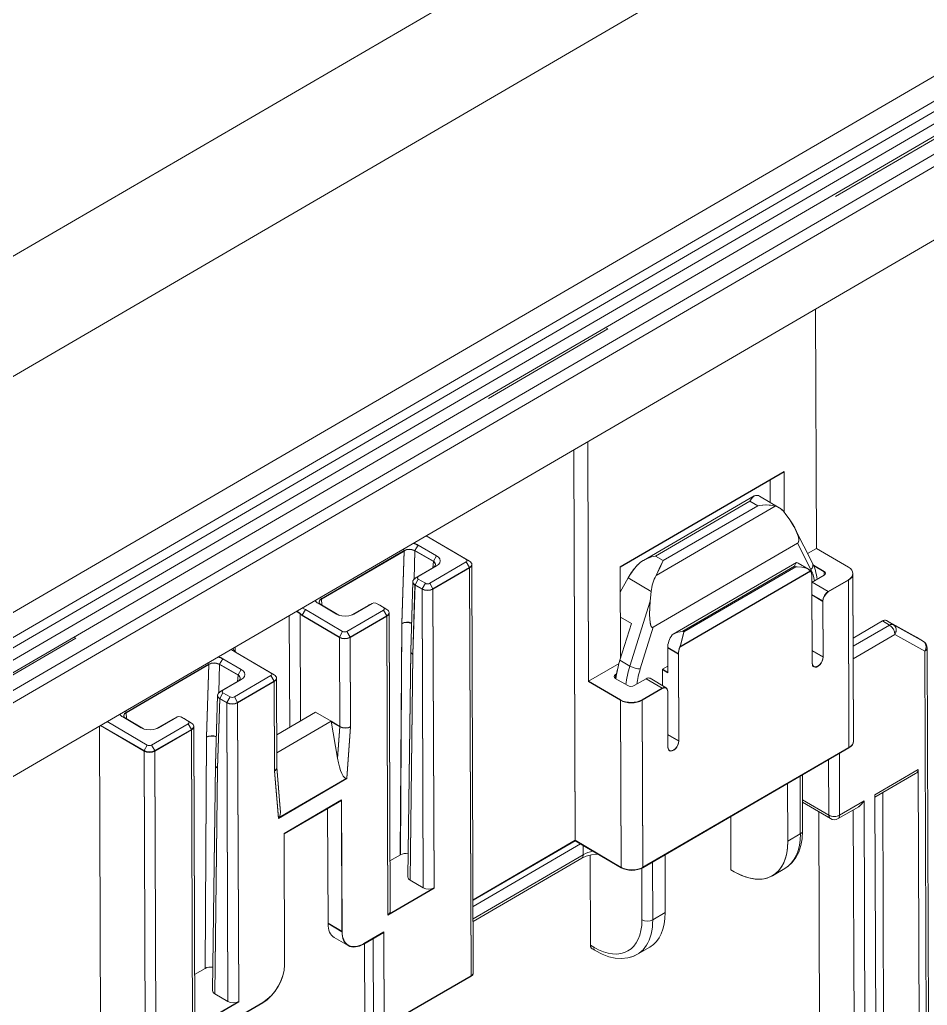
# Model space of a CAD drawing. Header units: inches. Extents: x 47316 to 59086, y 3141 to 11743.
# Drawn here: x 52923.77 to 52952.86, y 10132.16 to 10163.76 of the extents above; entities that cross this region are included whole.
import ezdxf

# ---------------------------------------------------------------- set-up
doc = ezdxf.new("R2010")
doc.units = ezdxf.units.IN
doc.header["$MEASUREMENT"] = 0

msp = doc.modelspace()

# ---------------------------------------------------------------- linework, layer by layer
at = {"color": 0, "lineweight": 15}
for p, q in [((52910.361, 10148.494), (52973.32, 10185.149)), ((52975.029, 10182.293), (52912.07, 10145.638)), ((52975.926, 10175.248), (52912.029, 10138.046)), ((52975.921, 10174.441), (52912.024, 10137.24)), ((52912.3, 10137.074), (52976.197, 10174.276)), ((52976.369, 10173.975), (52912.472, 10136.773)), ((52912.469, 10136.378), (52976.366, 10173.579)), ((52976.61, 10173.623), (52949.921, 10158.094)), ((52912.779, 10135.987), (52977.024, 10173.391)), ((52977.195, 10173.09), (52912.95, 10135.686)), ((52912.935, 10133.313), (52977.18, 10170.717)), ((52949.307, 10146.805), (52949.28, 10154.474)), ((52949.308, 10146.805), (52949.28, 10154.473)), ((52942.617, 10153.844), (52938.79, 10151.618)), ((52942.617, 10153.844), (52942.543, 10153.887)), ((52941.975, 10150.221), (52942.003, 10142.542)), ((52941.975, 10150.22), (52942.003, 10142.555)), ((52941.573, 10137.436), (52941.528, 10149.961)), ((52941.574, 10137.449), (52941.529, 10149.96)), ((52948.271, 10149.271), (52943.018, 10146.215)), ((52948.27, 10149.258), (52943.018, 10146.202)), ((52948.27, 10149.258), (52948.275, 10147.973)), ((52948.271, 10149.271), (52948.275, 10147.972)), ((52947.823, 10148.998), (52947.826, 10148.282)), ((52947.824, 10148.998), (52947.826, 10148.282)), ((52947.311, 10148.49), (52943.76, 10146.424)), ((52947.171, 10148.324), (52944.145, 10146.564)), ((52947.171, 10148.324), (52944.145, 10146.564)), ((52947.192, 10148.359), (52947.171, 10148.324)), ((52947.192, 10148.359), (52947.171, 10148.324)), ((52947.171, 10148.324), (52947.424, 10148.175)), ((52947.171, 10148.324), (52947.424, 10148.175)), ((52947.263, 10148.452), (52947.192, 10148.359)), ((52947.256, 10148.445), (52947.192, 10148.359)), ((52947.29, 10148.476), (52947.256, 10148.445)), ((52947.302, 10148.484), (52947.263, 10148.452)), ((52947.327, 10148.498), (52947.29, 10148.476)), ((52947.353, 10148.507), (52947.302, 10148.484)), ((52947.366, 10148.509), (52947.327, 10148.498)), ((52947.41, 10148.509), (52947.353, 10148.507)), ((52947.41, 10148.509), (52947.366, 10148.509)), ((52947.482, 10148.484), (52948.112, 10148.114)), ((52947.99, 10148.166), (52944.166, 10145.941)), ((52947.99, 10148.166), (52944.166, 10145.941)), ((52947.424, 10148.175), (52944.399, 10146.415)), ((52947.424, 10148.175), (52944.399, 10146.415)), ((52947.424, 10148.175), (52947.486, 10148.186)), ((52947.424, 10148.175), (52947.486, 10148.186)), ((52947.486, 10148.186), (52947.695, 10148.202)), ((52947.486, 10148.186), (52947.666, 10148.201)), ((52947.666, 10148.201), (52947.84, 10148.194)), ((52947.695, 10148.202), (52947.894, 10148.187)), ((52947.84, 10148.194), (52947.99, 10148.166)), ((52947.894, 10148.187), (52947.99, 10148.166)), ((52948.31, 10147.927), (52948.452, 10147.722)), ((52948.31, 10147.927), (52948.452, 10147.722)), ((52948.536, 10147.594), (52948.452, 10147.722)), ((52948.582, 10147.514), (52948.452, 10147.722)), ((52948.611, 10147.463), (52948.536, 10147.594)), ((52948.651, 10147.382), (52948.582, 10147.514)), ((52948.668, 10147.346), (52948.611, 10147.463)), ((52949.178, 10146.34), (52948.629, 10147.427)), ((52948.705, 10147.253), (52948.651, 10147.382)), ((52948.713, 10147.231), (52948.668, 10147.346)), ((52936.8, 10147.207), (52938.085, 10146.454)), ((52938.19, 10146.395), (52936.802, 10147.209)), ((52948.732, 10147.165), (52948.705, 10147.253)), ((52948.74, 10147.124), (52948.713, 10147.231)), ((52948.724, 10146.987), (52948.737, 10147.01)), ((52948.725, 10146.988), (52948.738, 10147.014)), ((52948.744, 10147.087), (52948.732, 10147.165)), ((52948.737, 10147.01), (52948.745, 10147.06)), ((52948.738, 10147.014), (52948.744, 10147.087)), ((52948.745, 10147.06), (52948.74, 10147.124)), ((52933.441, 10145.194), (52936.091, 10146.736)), ((52933.441, 10145.182), (52936.091, 10146.724)), ((52936.091, 10146.736), (52936.015, 10144.408)), ((52936.091, 10146.724), (52936.015, 10144.395)), ((52936.091, 10146.736), (52936.066, 10146.78)), ((52936.091, 10146.736), (52936.17, 10146.769)), ((52936.091, 10146.724), (52936.17, 10146.757)), ((52936.17, 10146.769), (52936.26, 10146.783)), ((52936.17, 10146.757), (52936.26, 10146.77)), ((52936.26, 10146.783), (52936.336, 10146.777)), ((52936.26, 10146.77), (52936.335, 10146.765)), ((52936.335, 10146.765), (52936.438, 10146.729)), ((52936.336, 10146.777), (52936.438, 10146.742)), ((52936.408, 10145.827), (52936.438, 10146.742)), ((52936.408, 10145.827), (52936.438, 10146.729)), ((52936.438, 10146.742), (52936.542, 10146.916)), ((52936.438, 10146.742), (52937.029, 10146.395)), ((52936.438, 10146.729), (52937.029, 10146.383)), ((52937.133, 10146.569), (52936.542, 10146.916)), ((52948.706, 10146.971), (52944.078, 10144.278)), ((52948.706, 10146.971), (52944.078, 10144.278)), ((52948.706, 10146.971), (52948.725, 10146.988)), ((52948.706, 10146.971), (52948.724, 10146.987)), ((52949.132, 10146.128), (52948.706, 10146.971)), ((52949.132, 10146.128), (52948.706, 10146.971)), ((52949.026, 10146.641), (52949.308, 10146.805)), ((52950.334, 10146.203), (52949.308, 10146.805)), ((52937.029, 10146.395), (52937.014, 10146.184)), ((52937.029, 10146.383), (52937.014, 10146.184)), ((52937.029, 10146.395), (52937.133, 10146.569)), ((52937.029, 10146.395), (52937.08, 10146.353)), ((52937.029, 10146.383), (52937.079, 10146.34)), ((52937.193, 10146.525), (52937.133, 10146.569)), ((52937.231, 10146.472), (52937.193, 10146.525)), ((52937.246, 10146.41), (52937.231, 10146.472)), ((52937.232, 10146.347), (52937.246, 10146.41)), ((52938.085, 10146.454), (52938.19, 10146.395)), ((52943.753, 10146.419), (52943.671, 10146.365)), ((52943.752, 10146.419), (52943.671, 10146.364)), ((52943.839, 10146.465), (52943.752, 10146.419)), ((52943.839, 10146.465), (52943.753, 10146.419)), ((52944.02, 10146.534), (52943.839, 10146.465)), ((52944.021, 10146.534), (52943.839, 10146.465)), ((52944.145, 10146.564), (52944.02, 10146.534)), ((52944.145, 10146.564), (52944.021, 10146.534)), ((52944.145, 10146.564), (52944.399, 10146.415)), ((52944.145, 10146.564), (52944.399, 10146.415)), ((52944.269, 10146.152), (52944.399, 10146.415)), ((52944.316, 10146.253), (52944.399, 10146.415)), ((52937.028, 10146.192), (52936.441, 10145.85)), ((52936.544, 10145.905), (52937.131, 10146.246)), ((52938.084, 10146.373), (52936.91, 10145.69)), ((52937.014, 10145.51), (52938.188, 10146.193)), ((52937.014, 10145.497), (52938.188, 10146.18)), ((52937.028, 10146.192), (52937.131, 10146.246)), ((52937.08, 10146.238), (52937.028, 10146.192)), ((52937.079, 10146.34), (52937.1, 10146.289)), ((52937.08, 10146.353), (52937.1, 10146.302)), ((52937.1, 10146.291), (52937.08, 10146.238)), ((52937.1, 10146.302), (52937.1, 10146.291)), ((52937.1, 10146.289), (52937.1, 10146.278)), ((52937.131, 10146.246), (52937.194, 10146.292)), ((52937.194, 10146.292), (52937.232, 10146.347)), ((52938.084, 10146.373), (52938.188, 10146.193)), ((52938.188, 10146.193), (52938.236, 10133.107)), ((52938.188, 10146.18), (52938.235, 10133.095)), ((52938.26, 10146.282), (52938.308, 10133.197)), ((52938.261, 10146.295), (52938.308, 10133.21)), ((52943.029, 10143.283), (52943.018, 10146.215)), ((52943.028, 10143.283), (52943.018, 10146.202)), ((52943.671, 10146.365), (52943.573, 10146.276)), ((52943.671, 10146.364), (52943.573, 10146.276)), ((52944.166, 10145.941), (52944.269, 10146.152)), ((52944.221, 10146.049), (52944.316, 10146.253)), ((52948.664, 10146.354), (52944.716, 10144.057)), ((52949.116, 10146.088), (52944.931, 10143.652)), ((52949.116, 10146.075), (52944.931, 10143.64)), ((52948.604, 10146.235), (52945.021, 10144.15)), ((52945.059, 10144.128), (52948.642, 10146.212)), ((52948.615, 10146.27), (52948.604, 10146.235)), ((52948.642, 10146.212), (52948.604, 10146.235)), ((52948.646, 10146.336), (52948.615, 10146.27)), ((52948.642, 10146.212), (52948.686, 10146.216)), ((52948.664, 10146.354), (52948.646, 10146.336)), ((52948.672, 10146.357), (52948.664, 10146.354)), ((52948.686, 10146.216), (52948.839, 10146.21)), ((52949.049, 10146.145), (52948.718, 10146.339)), ((52948.839, 10146.21), (52948.982, 10146.176)), ((52948.982, 10146.176), (52949.049, 10146.145)), ((52949.209, 10146.274), (52949.554, 10146.072)), ((52949.216, 10146.257), (52949.554, 10146.059)), ((52949.554, 10145.95), (52949.554, 10146.072)), ((52936.303, 10143.521), (52936.369, 10145.749)), ((52936.375, 10145.769), (52936.368, 10145.737)), ((52936.376, 10145.782), (52936.369, 10145.749)), ((52936.369, 10145.749), (52936.375, 10145.715)), ((52936.401, 10145.807), (52936.375, 10145.769)), ((52936.401, 10145.82), (52936.376, 10145.782)), ((52936.441, 10145.85), (52936.401, 10145.82)), ((52936.441, 10145.838), (52936.401, 10145.807)), ((52936.44, 10145.644), (52936.544, 10145.824)), ((52936.441, 10145.85), (52936.544, 10145.905)), ((52936.517, 10145.873), (52936.526, 10145.89)), ((52936.517, 10145.855), (52936.517, 10145.873)), ((52936.526, 10145.838), (52936.517, 10145.855)), ((52936.526, 10145.89), (52936.544, 10145.905)), ((52936.544, 10145.824), (52936.526, 10145.838)), ((52936.772, 10145.69), (52936.544, 10145.824)), ((52943.272, 10145.861), (52943.021, 10145.408)), ((52943.272, 10145.861), (52943.021, 10145.408)), ((52944.012, 10145.426), (52943.272, 10145.861)), ((52944.012, 10145.426), (52943.272, 10145.861)), ((52944.166, 10145.941), (52944.221, 10146.049)), ((52949.163, 10145.903), (52949.173, 10143.119)), ((52949.164, 10145.916), (52949.174, 10143.132)), ((52949.171, 10145.728), (52949.553, 10145.95)), ((52949.554, 10145.951), (52949.554, 10146.059)), ((52949.688, 10145.424), (52950.332, 10145.799)), ((52949.688, 10145.411), (52950.331, 10145.786)), ((52950.351, 10140.416), (52950.331, 10145.786)), ((52950.351, 10140.429), (52950.332, 10145.799)), ((52950.476, 10145.99), (52950.496, 10140.62)), ((52950.477, 10146.003), (52950.496, 10140.633)), ((52936.303, 10143.509), (52936.368, 10145.737)), ((52936.368, 10145.737), (52936.375, 10145.702)), ((52936.374, 10143.414), (52936.44, 10145.644)), ((52936.374, 10143.402), (52936.439, 10145.631)), ((52936.375, 10145.715), (52936.394, 10145.682)), ((52936.375, 10145.702), (52936.394, 10145.67)), ((52936.394, 10145.682), (52936.44, 10145.644)), ((52936.394, 10145.67), (52936.439, 10145.631)), ((52936.439, 10145.631), (52936.668, 10145.497)), ((52936.44, 10145.644), (52936.668, 10145.51)), ((52936.772, 10145.69), (52936.668, 10145.51)), ((52936.668, 10145.51), (52936.702, 10135.924)), ((52936.668, 10145.497), (52936.702, 10135.912)), ((52936.91, 10145.69), (52937.014, 10145.51)), ((52937.049, 10135.924), (52937.014, 10145.51)), ((52937.049, 10135.912), (52937.014, 10145.497)), ((52949.171, 10145.728), (52949.688, 10145.424)), ((52933.368, 10145.092), (52933.374, 10145.125)), ((52933.373, 10145.112), (52933.393, 10145.144)), ((52933.374, 10145.125), (52933.393, 10145.157)), ((52933.393, 10145.157), (52933.441, 10145.194)), ((52933.393, 10145.144), (52933.441, 10145.182)), ((52933.441, 10145.194), (52933.416, 10145.238)), ((52933.452, 10144.99), (52933.441, 10145.194)), ((52933.451, 10144.99), (52933.441, 10145.182)), ((52943.982, 10145.121), (52943.328, 10143.034)), ((52943.982, 10145.121), (52943.328, 10143.034)), ((52943.982, 10145.121), (52943.965, 10144.9)), ((52943.982, 10145.121), (52943.966, 10144.912)), ((52943.982, 10145.121), (52944.012, 10145.426)), ((52943.982, 10145.121), (52944.012, 10145.426)), ((52949.515, 10145.124), (52949.165, 10145.329)), ((52949.515, 10145.111), (52949.165, 10145.316)), ((52949.521, 10143.334), (52949.515, 10145.124)), ((52932.825, 10144.665), (52932.929, 10144.845)), ((52934.12, 10144.147), (52932.929, 10144.845)), ((52933.335, 10145.05), (52933.926, 10144.703)), ((52933.439, 10144.997), (52933.335, 10145.05)), ((52933.368, 10145.079), (52933.373, 10145.112)), ((52933.37, 10145.082), (52933.368, 10145.092)), ((52933.392, 10145.035), (52933.37, 10145.082)), ((52933.439, 10144.997), (52933.392, 10145.035)), ((52933.999, 10144.669), (52933.439, 10144.997)), ((52935.432, 10144.83), (52934.258, 10144.147)), ((52934.963, 10144.99), (52934.419, 10144.674)), ((52934.479, 10144.703), (52935.066, 10145.044)), ((52934.963, 10144.99), (52935.066, 10145.044)), ((52934.975, 10144.997), (52934.963, 10144.99)), ((52934.975, 10144.997), (52935.071, 10145.047)), ((52935.066, 10145.044), (52935.071, 10145.047)), ((52935.071, 10145.047), (52935.12, 10145.06)), ((52935.12, 10145.06), (52935.18, 10145.055)), ((52935.18, 10145.055), (52935.205, 10145.044)), ((52935.298, 10144.993), (52935.201, 10145.046)), ((52935.205, 10145.044), (52935.433, 10144.911)), ((52935.309, 10144.986), (52935.205, 10145.044)), ((52935.309, 10144.986), (52935.298, 10144.993)), ((52935.537, 10144.852), (52935.309, 10144.986)), ((52935.536, 10144.65), (52935.432, 10144.83)), ((52935.537, 10144.852), (52935.433, 10144.911)), ((52943.966, 10144.912), (52943.96, 10144.709)), ((52943.965, 10144.9), (52943.96, 10144.69)), ((52949.521, 10143.321), (52949.515, 10145.111)), ((52932.409, 10144.651), (52932.422, 10141.077)), ((52932.41, 10144.651), (52932.423, 10141.077)), ((52932.768, 10141.278), (52932.756, 10144.72)), ((52932.768, 10141.278), (52932.756, 10144.708)), ((52932.825, 10144.665), (52934.016, 10143.967)), ((52932.825, 10144.652), (52934.015, 10143.954)), ((52933.926, 10144.703), (52933.953, 10144.688)), ((52933.978, 10144.677), (52933.926, 10144.703)), ((52933.953, 10144.688), (52934.022, 10144.661)), ((52934.022, 10144.661), (52934.099, 10144.644)), ((52934.099, 10144.644), (52934.206, 10144.637)), ((52934.206, 10144.637), (52934.313, 10144.645)), ((52934.313, 10144.645), (52934.39, 10144.664)), ((52934.362, 10143.967), (52935.536, 10144.65)), ((52934.362, 10143.954), (52935.536, 10144.637)), ((52934.39, 10144.664), (52934.459, 10144.692)), ((52934.44, 10144.683), (52934.479, 10144.703)), ((52934.459, 10144.692), (52934.479, 10144.703)), ((52935.536, 10144.65), (52935.571, 10135.064)), ((52935.536, 10144.637), (52935.57, 10135.052)), ((52935.608, 10144.752), (52935.643, 10135.166)), ((52935.608, 10144.739), (52935.643, 10135.154)), ((52943.379, 10144.4), (52943.024, 10144.608)), ((52943.379, 10144.4), (52943.024, 10144.608)), ((52943.96, 10144.709), (52943.967, 10144.52)), ((52943.96, 10144.69), (52943.965, 10144.551)), ((52943.965, 10144.551), (52943.978, 10144.43)), ((52943.967, 10144.52), (52943.986, 10144.386)), ((52951.426, 10144.481), (52950.484, 10143.932)), ((52951.426, 10144.481), (52950.484, 10143.932)), ((52951.652, 10144.349), (52951.426, 10144.481)), ((52951.652, 10144.349), (52951.426, 10144.481)), ((52952.511, 10143.957), (52951.55, 10144.494)), ((52951.774, 10144.363), (52951.55, 10144.494)), ((52952.511, 10143.957), (52951.55, 10144.494)), ((52951.774, 10144.363), (52951.55, 10144.494)), ((52936.015, 10144.395), (52935.969, 10136.987)), ((52936.015, 10144.408), (52935.97, 10136.987)), ((52943.009, 10143.221), (52943.379, 10144.4)), ((52943.009, 10143.221), (52943.379, 10144.4)), ((52944.078, 10144.278), (52943.66, 10142.945)), ((52944.078, 10144.278), (52943.66, 10142.945)), ((52943.978, 10144.43), (52943.993, 10144.358)), ((52943.986, 10144.386), (52944.001, 10144.333)), ((52943.993, 10144.358), (52944.014, 10144.305)), ((52944.001, 10144.333), (52944.021, 10144.294)), ((52944.014, 10144.305), (52944.031, 10144.282)), ((52944.021, 10144.294), (52944.032, 10144.282)), ((52944.031, 10144.282), (52944.04, 10144.276)), ((52944.032, 10144.282), (52944.054, 10144.271)), ((52944.04, 10144.276), (52944.058, 10144.271)), ((52944.054, 10144.271), (52944.078, 10144.278)), ((52944.058, 10144.271), (52944.078, 10144.278)), ((52950.485, 10143.671), (52951.652, 10144.349)), ((52950.485, 10143.671), (52951.652, 10144.349)), ((52951.652, 10144.349), (52951.705, 10144.37)), ((52951.705, 10144.37), (52951.754, 10144.37)), ((52951.754, 10144.37), (52951.775, 10144.362)), ((52951.774, 10144.363), (52952.735, 10143.825)), ((52951.774, 10144.363), (52952.735, 10143.825)), ((52951.816, 10144.328), (52951.774, 10144.363)), ((52951.848, 10144.273), (52951.816, 10144.328)), ((52951.863, 10144.205), (52951.848, 10144.273)), ((52951.855, 10144.126), (52951.863, 10144.205)), ((52925.572, 10143.927), (52912.954, 10136.585)), ((52925.572, 10143.927), (52925.504, 10143.967)), ((52934.015, 10143.954), (52934.026, 10141.09)), ((52934.016, 10143.967), (52934.12, 10144.147)), ((52934.016, 10143.967), (52934.026, 10141.103)), ((52934.362, 10143.967), (52934.258, 10144.147)), ((52934.372, 10141.094), (52934.362, 10143.967)), ((52934.372, 10141.082), (52934.362, 10143.954)), ((52944.716, 10144.057), (52944.684, 10144.036)), ((52944.961, 10143.742), (52945.007, 10143.921)), ((52944.961, 10143.73), (52945.006, 10143.908)), ((52945.006, 10143.908), (52945.059, 10144.115)), ((52945.007, 10143.921), (52945.059, 10144.128)), ((52945.021, 10144.15), (52945.059, 10144.128)), ((52950.486, 10143.271), (52951.824, 10144.05)), ((52950.486, 10143.271), (52951.824, 10144.05)), ((52951.824, 10144.05), (52951.855, 10144.126)), ((52952.786, 10143.512), (52951.824, 10144.05)), ((52952.786, 10143.512), (52951.824, 10144.05)), ((52952.735, 10143.825), (52952.511, 10143.957)), ((52952.735, 10143.825), (52952.511, 10143.957)), ((52952.739, 10143.823), (52952.512, 10143.956)), ((52930.671, 10143.504), (52930.67, 10143.639)), ((52930.671, 10143.504), (52930.67, 10143.638)), ((52944.885, 10143.426), (52944.54, 10143.629)), ((52944.54, 10143.629), (52944.543, 10142.833)), ((52944.885, 10143.414), (52944.54, 10143.616)), ((52944.54, 10143.616), (52944.543, 10142.821)), ((52944.931, 10143.652), (52944.961, 10143.742)), ((52944.931, 10143.64), (52944.961, 10143.73)), ((52949.172, 10143.539), (52949.521, 10143.334)), ((52952.735, 10143.825), (52952.778, 10143.788)), ((52952.778, 10143.788), (52952.809, 10143.736)), ((52952.817, 10143.59), (52952.786, 10143.512)), ((52952.809, 10143.736), (52952.824, 10143.666)), ((52952.824, 10143.666), (52952.817, 10143.59)), ((52952.901, 10131.559), (52952.858, 10143.614)), ((52930.177, 10143.099), (52930.281, 10143.273)), ((52930.872, 10142.926), (52930.281, 10143.273)), ((52930.633, 10143.509), (52931.824, 10142.811)), ((52930.738, 10143.45), (52930.633, 10143.509)), ((52931.929, 10142.752), (52930.738, 10143.45)), ((52936.211, 10136.273), (52936.303, 10143.52)), ((52936.211, 10136.273), (52936.303, 10143.507)), ((52936.282, 10136.171), (52936.374, 10143.414)), ((52936.282, 10136.171), (52936.374, 10143.402)), ((52943.328, 10143.034), (52943.009, 10143.221)), ((52943.328, 10143.034), (52943.009, 10143.221)), ((52944.895, 10140.642), (52944.885, 10143.426)), ((52944.895, 10140.63), (52944.885, 10143.414)), ((52949.172, 10143.526), (52949.521, 10143.321)), ((52952.829, 10131.457), (52952.786, 10143.512)), ((52952.829, 10131.457), (52952.786, 10143.512)), ((52927.18, 10141.551), (52929.83, 10143.093)), ((52927.18, 10141.539), (52929.83, 10143.081)), ((52929.83, 10143.093), (52929.754, 10140.764)), ((52929.83, 10143.081), (52929.754, 10140.752)), ((52929.83, 10143.093), (52929.806, 10143.136)), ((52929.83, 10143.093), (52929.909, 10143.126)), ((52929.83, 10143.081), (52929.909, 10143.113)), ((52929.909, 10143.126), (52929.999, 10143.14)), ((52929.909, 10143.113), (52929.999, 10143.127)), ((52929.999, 10143.14), (52930.074, 10143.134)), ((52929.999, 10143.127), (52930.074, 10143.122)), ((52930.074, 10143.134), (52930.177, 10143.099)), ((52930.074, 10143.122), (52930.177, 10143.086)), ((52930.147, 10142.184), (52930.177, 10143.099)), ((52930.147, 10142.184), (52930.177, 10143.086)), ((52930.177, 10143.099), (52930.768, 10142.752)), ((52930.177, 10143.086), (52930.768, 10142.739)), ((52930.768, 10142.752), (52930.872, 10142.926)), ((52930.932, 10142.882), (52930.872, 10142.926)), ((52942.003, 10142.555), (52942.98, 10143.123)), ((52944.37, 10142.935), (52944.542, 10143.034)), ((52944.543, 10142.833), (52944.37, 10142.935)), ((52944.372, 10142.409), (52944.37, 10142.935)), ((52944.543, 10142.821), (52944.37, 10142.922)), ((52944.372, 10142.41), (52944.37, 10142.922)), ((52930.283, 10142.261), (52930.869, 10142.603)), ((52931.823, 10142.73), (52930.649, 10142.047)), ((52930.768, 10142.752), (52930.753, 10142.541)), ((52930.768, 10142.739), (52930.753, 10142.541)), ((52930.766, 10142.548), (52930.869, 10142.603)), ((52930.819, 10142.595), (52930.766, 10142.548)), ((52930.768, 10142.752), (52930.818, 10142.71)), ((52930.768, 10142.739), (52930.818, 10142.697)), ((52930.818, 10142.71), (52930.839, 10142.659)), ((52930.818, 10142.697), (52930.839, 10142.646)), ((52930.839, 10142.647), (52930.819, 10142.595)), ((52930.839, 10142.659), (52930.839, 10142.647)), ((52930.839, 10142.646), (52930.839, 10142.635)), ((52930.869, 10142.603), (52930.932, 10142.649)), ((52930.97, 10142.829), (52930.932, 10142.882)), ((52930.932, 10142.649), (52930.971, 10142.704)), ((52930.985, 10142.767), (52930.97, 10142.829)), ((52930.971, 10142.704), (52930.985, 10142.767)), ((52931.927, 10142.55), (52931.823, 10142.73)), ((52931.929, 10142.752), (52931.824, 10142.811)), ((52932.01, 10139.773), (52931.999, 10142.639)), ((52932.01, 10139.786), (52932, 10142.652)), ((52943.258, 10142.408), (52942.861, 10142.641)), ((52942.862, 10142.762), (52942.903, 10142.786)), ((52942.862, 10142.75), (52942.901, 10142.773)), ((52942.862, 10142.762), (52942.862, 10142.64)), ((52942.862, 10142.75), (52942.862, 10142.64)), ((52943.466, 10142.408), (52943.849, 10142.631)), ((52944.366, 10142.327), (52943.849, 10142.631)), ((52943.973, 10142.643), (52944.491, 10142.34)), ((52930.766, 10142.548), (52930.18, 10142.207)), ((52930.753, 10141.867), (52931.927, 10142.55)), ((52930.753, 10141.854), (52931.927, 10142.537)), ((52931.927, 10142.55), (52931.938, 10139.677)), ((52931.927, 10142.537), (52931.937, 10139.665)), ((52942.003, 10142.555), (52943.03, 10141.953)), ((52942.003, 10142.542), (52943.029, 10141.94)), ((52943.722, 10141.94), (52944.366, 10142.315)), ((52943.723, 10141.953), (52944.366, 10142.327)), ((52930.041, 10139.866), (52930.107, 10142.094)), ((52930.042, 10139.878), (52930.108, 10142.106)), ((52930.114, 10142.126), (52930.107, 10142.094)), ((52930.107, 10142.094), (52930.113, 10142.059)), ((52930.115, 10142.139), (52930.108, 10142.106)), ((52930.108, 10142.106), (52930.114, 10142.072)), ((52930.112, 10139.758), (52930.178, 10141.988)), ((52930.113, 10142.059), (52930.133, 10142.027)), ((52930.113, 10139.771), (52930.179, 10142)), ((52930.14, 10142.164), (52930.114, 10142.126)), ((52930.114, 10142.072), (52930.133, 10142.039)), ((52930.14, 10142.177), (52930.115, 10142.139)), ((52930.133, 10142.039), (52930.179, 10142)), ((52930.133, 10142.027), (52930.178, 10141.988)), ((52930.18, 10142.207), (52930.14, 10142.177)), ((52930.18, 10142.195), (52930.14, 10142.164)), ((52930.178, 10141.988), (52930.406, 10141.854)), ((52930.179, 10142), (52930.283, 10142.181)), ((52930.179, 10142), (52930.407, 10141.867)), ((52930.18, 10142.207), (52930.283, 10142.261)), ((52930.255, 10142.212), (52930.256, 10142.23)), ((52930.264, 10142.195), (52930.255, 10142.212)), ((52930.256, 10142.23), (52930.265, 10142.247)), ((52930.283, 10142.181), (52930.264, 10142.195)), ((52930.265, 10142.247), (52930.283, 10142.261)), ((52930.511, 10142.047), (52930.283, 10142.181)), ((52930.407, 10141.867), (52930.511, 10142.047)), ((52930.753, 10141.867), (52930.649, 10142.047)), ((52944.541, 10142.23), (52944.547, 10140.44)), ((52944.541, 10142.217), (52944.547, 10140.427)), ((52930.406, 10141.854), (52930.441, 10132.269)), ((52930.407, 10141.867), (52930.441, 10132.281)), ((52930.788, 10132.281), (52930.753, 10141.867)), ((52930.787, 10132.269), (52930.753, 10141.854)), ((52943.049, 10136.571), (52943.029, 10141.94)), ((52943.049, 10136.583), (52943.03, 10141.953)), ((52943.722, 10141.94), (52943.742, 10136.571)), ((52943.723, 10141.953), (52943.742, 10136.584)), ((52927.073, 10141.407), (52927.664, 10141.06)), ((52927.178, 10141.354), (52927.073, 10141.407)), ((52927.107, 10141.449), (52927.112, 10141.482)), ((52927.107, 10141.436), (52927.112, 10141.469)), ((52927.108, 10141.439), (52927.107, 10141.449)), ((52927.131, 10141.392), (52927.108, 10141.439)), ((52927.112, 10141.482), (52927.132, 10141.514)), ((52927.112, 10141.469), (52927.132, 10141.501)), ((52927.178, 10141.354), (52927.131, 10141.392)), ((52927.132, 10141.514), (52927.18, 10141.551)), ((52927.132, 10141.501), (52927.18, 10141.539)), ((52927.18, 10141.551), (52927.156, 10141.593)), ((52927.738, 10141.026), (52927.178, 10141.354)), ((52927.191, 10141.347), (52927.18, 10141.551)), ((52927.19, 10141.347), (52927.18, 10141.539)), ((52928.702, 10141.347), (52928.157, 10141.03)), ((52928.218, 10141.06), (52928.805, 10141.401)), ((52928.702, 10141.347), (52928.805, 10141.401)), ((52928.714, 10141.354), (52928.702, 10141.347)), ((52928.714, 10141.354), (52928.81, 10141.404)), ((52928.805, 10141.401), (52928.81, 10141.404)), ((52928.81, 10141.404), (52928.859, 10141.417)), ((52928.859, 10141.417), (52928.919, 10141.412)), ((52928.919, 10141.412), (52928.943, 10141.401)), ((52929.036, 10141.35), (52928.94, 10141.403)), ((52928.943, 10141.401), (52929.171, 10141.268)), ((52929.048, 10141.343), (52928.943, 10141.401)), ((52929.048, 10141.343), (52929.036, 10141.35)), ((52929.276, 10141.209), (52929.048, 10141.343)), ((52932.006, 10140.835), (52933.249, 10141.558)), ((52933.249, 10141.558), (52933.75, 10141.265)), ((52926.369, 10128.065), (52926.322, 10141.107)), ((52926.369, 10128.078), (52926.322, 10141.107)), ((52926.359, 10141.129), (52927.754, 10140.311)), ((52926.37, 10141.135), (52927.754, 10140.324)), ((52927.858, 10140.503), (52926.576, 10141.255)), ((52927.664, 10141.06), (52927.692, 10141.045)), ((52927.717, 10141.033), (52927.664, 10141.06)), ((52927.692, 10141.045), (52927.761, 10141.018)), ((52927.761, 10141.018), (52927.838, 10141.001)), ((52929.171, 10141.187), (52927.997, 10140.504)), ((52928.052, 10141.002), (52928.129, 10141.021)), ((52928.101, 10140.324), (52929.275, 10141.007)), ((52928.129, 10141.021), (52928.198, 10141.048)), ((52928.179, 10141.039), (52928.218, 10141.06)), ((52928.198, 10141.048), (52928.218, 10141.06)), ((52929.276, 10141.209), (52929.171, 10141.268)), ((52929.275, 10141.007), (52929.171, 10141.187)), ((52929.275, 10141.007), (52929.309, 10131.421)), ((52929.347, 10141.109), (52929.382, 10131.523)), ((52929.347, 10141.096), (52929.381, 10131.511)), ((52932.008, 10140.251), (52933.75, 10141.265)), ((52933.749, 10141.252), (52934.026, 10141.09)), ((52933.75, 10141.265), (52933.955, 10140.08)), ((52933.75, 10141.265), (52934.026, 10141.103)), ((52934.026, 10141.09), (52933.954, 10140.068)), ((52934.026, 10141.103), (52933.955, 10140.08)), ((52934.026, 10141.103), (52934.112, 10141.069)), ((52934.026, 10141.09), (52934.112, 10141.057)), ((52934.112, 10141.069), (52934.212, 10141.058)), ((52934.112, 10141.057), (52934.212, 10141.046)), ((52934.212, 10141.058), (52934.31, 10141.071)), ((52934.212, 10141.046), (52934.31, 10141.058)), ((52934.257, 10139.442), (52934.372, 10141.094)), ((52934.257, 10139.429), (52934.372, 10141.082)), ((52934.31, 10141.071), (52934.372, 10141.094)), ((52934.31, 10141.058), (52934.372, 10141.082)), ((52927.838, 10141.001), (52927.945, 10140.993)), ((52927.945, 10140.993), (52928.052, 10141.002)), ((52928.101, 10140.311), (52929.274, 10140.994)), ((52929.274, 10140.994), (52929.309, 10131.408)), ((52929.754, 10140.764), (52929.708, 10133.343)), ((52929.754, 10140.752), (52929.708, 10133.344)), ((52944.546, 10140.847), (52944.895, 10140.642)), ((52944.546, 10140.834), (52944.895, 10140.63)), ((52927.754, 10140.324), (52927.858, 10140.503)), ((52928.101, 10140.324), (52927.997, 10140.504)), ((52943.742, 10136.584), (52950.351, 10140.429)), ((52943.742, 10136.571), (52950.351, 10140.416)), ((52927.754, 10140.324), (52927.802, 10127.238)), ((52927.754, 10140.311), (52927.801, 10127.225)), ((52928.148, 10127.238), (52928.101, 10140.324)), ((52928.148, 10127.225), (52928.101, 10140.311)), ((52950.051, 10138.254), (52950.044, 10140.238)), ((52950.051, 10138.254), (52950.044, 10140.238)), ((52929.949, 10132.63), (52930.041, 10139.864)), ((52929.95, 10132.63), (52930.042, 10139.877)), ((52930.021, 10132.528), (52930.113, 10139.771)), ((52930.021, 10132.528), (52930.112, 10139.758)), ((52932.009, 10139.78), (52932.12, 10138.457)), ((52932.01, 10139.793), (52932.121, 10138.469)), ((52949.704, 10138.254), (52949.698, 10140.036)), ((52949.704, 10138.254), (52949.698, 10140.036)), ((52931.937, 10139.665), (52932.064, 10138.153)), ((52931.938, 10139.677), (52932.064, 10138.166)), ((52932.064, 10138.166), (52934.257, 10139.442)), ((52932.064, 10138.153), (52934.257, 10139.429)), ((52948.791, 10137.654), (52948.784, 10139.505)), ((52948.791, 10137.654), (52948.784, 10139.505)), ((52948.864, 10137.756), (52948.857, 10139.547)), ((52951.181, 10138.911), (52952.572, 10139.722)), ((52951.181, 10138.911), (52952.572, 10139.722)), ((52951.181, 10138.831), (52952.484, 10139.588)), ((52952.603, 10131.325), (52952.572, 10139.722)), ((52952.572, 10139.722), (52952.572, 10139.721)), ((52952.603, 10131.325), (52952.572, 10139.722)), ((52948.391, 10137.421), (52948.384, 10139.272)), ((52948.391, 10137.421), (52948.384, 10139.272)), ((52951.211, 10130.516), (52951.181, 10138.911)), ((52951.211, 10130.516), (52951.181, 10138.911)), ((52951.461, 10131.207), (52951.433, 10138.977)), ((52951.461, 10131.207), (52951.433, 10138.977)), ((52932.241, 10137.671), (52934.085, 10138.743)), ((52932.241, 10137.658), (52934.084, 10138.731)), ((52934.099, 10134.515), (52934.084, 10138.731)), ((52934.1, 10134.527), (52934.085, 10138.743)), ((52949.704, 10138.254), (52948.86, 10138.749)), ((52949.704, 10138.254), (52948.86, 10138.749)), ((52949.754, 10138.144), (52948.86, 10138.668)), ((52950.001, 10138.144), (52950.662, 10138.528)), ((52950.051, 10138.254), (52950.833, 10138.71)), ((52950.051, 10138.254), (52950.833, 10138.71)), ((52950.711, 10138.563), (52950.661, 10138.528)), ((52950.711, 10138.563), (52950.662, 10138.528)), ((52950.757, 10138.606), (52950.711, 10138.563)), ((52950.756, 10138.606), (52950.711, 10138.563)), ((52950.832, 10138.709), (52950.756, 10138.606)), ((52950.833, 10138.71), (52950.757, 10138.606)), ((52950.833, 10138.71), (52950.832, 10138.709)), ((52950.833, 10138.71), (52950.863, 10130.313)), ((52950.833, 10138.71), (52950.864, 10130.314)), ((52933.638, 10138.471), (52933.651, 10134.778)), ((52933.638, 10138.471), (52933.651, 10134.79)), ((52946.569, 10136.505), (52946.563, 10138.212)), ((52946.569, 10136.505), (52946.563, 10138.212)), ((52949.386, 10138.36), (52949.413, 10130.961)), ((52949.386, 10138.36), (52949.413, 10130.961)), ((52950.517, 10130.313), (52950.488, 10138.427)), ((52950.517, 10130.313), (52950.488, 10138.427)), ((52932.241, 10137.671), (52932.256, 10133.455)), ((52932.241, 10137.658), (52932.256, 10133.442)), ((52948.791, 10137.654), (52948.391, 10137.421)), ((52948.791, 10137.654), (52948.391, 10137.421)), ((52948.864, 10137.756), (52948.849, 10137.495)), ((52941.574, 10137.449), (52938.299, 10135.543)), ((52941.573, 10137.436), (52938.299, 10135.531)), ((52938.3, 10135.33), (52941.746, 10137.335)), ((52938.3, 10135.33), (52941.746, 10137.335)), ((52943.049, 10136.571), (52941.573, 10137.436)), ((52943.049, 10136.583), (52941.574, 10137.449)), ((52941.833, 10137.283), (52941.834, 10136.988)), ((52941.833, 10137.283), (52941.834, 10136.988)), ((52948.38, 10137.193), (52948.391, 10137.421)), ((52948.81, 10137.281), (52948.74, 10137.071)), ((52948.849, 10137.495), (52948.81, 10137.281)), ((52935.97, 10136.987), (52935.637, 10136.793)), ((52941.834, 10136.988), (52938.301, 10134.932)), ((52941.834, 10136.988), (52938.301, 10134.932)), ((52941.928, 10136.942), (52941.785, 10136.877)), ((52942.095, 10136.987), (52941.928, 10136.942)), ((52942.064, 10134.083), (52942.053, 10136.978)), ((52942.064, 10134.083), (52942.053, 10136.978)), ((52942.299, 10137.01), (52942.095, 10136.987)), ((52944.454, 10136.985), (52944.46, 10135.134)), ((52944.454, 10136.985), (52944.46, 10135.134)), ((52948.285, 10136.791), (52948.344, 10136.981)), ((52948.344, 10136.981), (52948.38, 10137.193)), ((52948.74, 10137.071), (52948.65, 10136.895)), ((52941.785, 10136.877), (52938.302, 10134.85)), ((52944.054, 10136.752), (52944.06, 10134.901)), ((52944.054, 10136.752), (52944.06, 10134.901)), ((52948.108, 10136.491), (52948.203, 10136.623)), ((52948.203, 10136.623), (52948.285, 10136.791)), ((52948.39, 10136.609), (52948.298, 10136.548)), ((52948.532, 10136.738), (52948.39, 10136.609)), ((52948.65, 10136.895), (52948.532, 10136.738)), ((52943.708, 10136.553), (52943.714, 10134.901)), ((52943.708, 10136.553), (52943.714, 10134.901)), ((52946.569, 10136.505), (52946.673, 10136.444)), ((52946.569, 10136.505), (52946.673, 10136.444)), ((52946.673, 10136.444), (52946.908, 10136.325)), ((52946.908, 10136.325), (52947.139, 10136.245)), ((52947.725, 10136.24), (52947.868, 10136.299)), ((52947.868, 10136.299), (52947.996, 10136.383)), ((52948.298, 10136.548), (52947.898, 10136.315)), ((52947.996, 10136.383), (52948.108, 10136.491)), ((52936.702, 10135.924), (52936.282, 10136.171)), ((52947.139, 10136.245), (52947.254, 10136.22)), ((52947.254, 10136.22), (52947.366, 10136.205)), ((52947.366, 10136.205), (52947.47, 10136.202)), ((52947.47, 10136.202), (52947.57, 10136.208)), ((52947.57, 10136.208), (52947.725, 10136.24)), ((52935.57, 10135.052), (52937.049, 10135.912)), ((52935.571, 10135.064), (52937.049, 10135.924)), ((52944.46, 10135.134), (52944.06, 10134.901)), ((52944.46, 10135.134), (52944.06, 10134.901)), ((52934.1, 10134.527), (52933.651, 10134.79)), ((52934.099, 10134.515), (52933.651, 10134.778)), ((52934.798, 10134.137), (52935.442, 10134.511)), ((52934.798, 10134.124), (52935.442, 10134.498)), ((52935.453, 10131.488), (52935.442, 10134.511)), ((52935.452, 10131.476), (52935.442, 10134.498)), ((52934.299, 10134.074), (52933.851, 10134.337)), ((52934.821, 10134.137), (52934.83, 10131.637)), ((52934.821, 10134.137), (52934.83, 10131.65)), ((52935.096, 10134.297), (52935.106, 10131.476)), ((52935.096, 10134.297), (52935.106, 10131.488)), ((52942.073, 10134.026), (52942.064, 10134.083)), ((52942.064, 10134.083), (52942.167, 10134.022)), ((52942.064, 10134.083), (52942.167, 10134.022)), ((52942.089, 10133.994), (52942.073, 10134.026)), ((52942.114, 10133.973), (52942.089, 10133.994)), ((52942.114, 10133.973), (52942.217, 10133.912)), ((52942.217, 10133.912), (52942.439, 10133.798)), ((52942.439, 10133.798), (52942.657, 10133.718)), ((52943.264, 10133.681), (52943.45, 10133.738)), ((52943.45, 10133.738), (52943.567, 10133.795)), ((52943.967, 10134.028), (52943.567, 10133.795)), ((52942.657, 10133.718), (52942.861, 10133.673)), ((52942.861, 10133.673), (52943.063, 10133.66)), ((52943.063, 10133.66), (52943.264, 10133.681)), ((52929.708, 10133.343), (52929.376, 10133.15)), ((52938.236, 10133.107), (52935.453, 10131.488)), ((52938.235, 10133.095), (52935.452, 10131.476)), ((52930.441, 10132.281), (52930.021, 10132.528)), ((52929.309, 10131.421), (52930.788, 10132.281)), ((52929.309, 10131.408), (52930.787, 10132.269)), ((52930.92, 10131.88), (52931.563, 10132.254)), ((52930.92, 10131.867), (52931.563, 10132.242))]:
    msp.add_line(p, q, dxfattribs=at)
for centre, radius, start, end in [((52947.38, 10148.305), 0.206, 60.2455, 81.5796), ((52947.38, 10148.305), 0.206, 60.2594, 81.5789), ((52936.311, 10146.504), 0.461, 60.0242, 81.9493), ((52936.317, 10146.529), 0.448, 59.7916, 80.2535), ((52945.23, 10144.756), 2.248, 137.4519, 150.5644), ((52945.229, 10144.756), 2.248, 137.4512, 150.5651), ((52948.945, 10145.953), 0.218, 38.2104, 61.4577), ((52948.945, 10145.94), 0.218, 38.2104, 61.4577), ((52945.404, 10145.291), 1.398, 152.3146, 174.4597), ((52945.404, 10145.291), 1.398, 152.3146, 174.4597), ((52933.442, 10145.259), 0.235, 211.4579, 242.7393), ((52932.532, 10144.483), 0.317, 45.1277, 70.9919), ((52932.534, 10144.498), 0.315, 45.0558, 68.5628), ((52933.007, 10144.96), 0.347, 223.6011, 238.3065), ((52933.007, 10144.947), 0.347, 223.6011, 238.3065), ((52951.573, 10144.242), 0.28, 108.0017, 121.5284), ((52951.573, 10144.242), 0.28, 107.9871, 121.5399), ((52951.491, 10144.375), 0.133, 63.6693, 91.7668), ((52951.491, 10144.375), 0.133, 63.644, 91.7937), ((52945.086, 10143.386), 0.766, 94.8647, 118.8808), ((52930.848, 10143.692), 0.258, 200.4053, 225.9883), ((52952.613, 10143.613), 0.245, 0.2089, 58.482), ((52930.051, 10142.863), 0.459, 59.9818, 81.6471), ((52930.057, 10142.888), 0.445, 59.7511, 79.9479), ((52930.917, 10143.741), 0.342, 223.4784, 238.4139), ((52946.102, 10142.237), 3.245, 162.3595, 173.0602), ((52927.182, 10141.617), 0.236, 212.0326, 242.6754), ((52949.8, 10138.221), 0.0892, 208.4922, 238.9487), ((52949.8, 10138.221), 0.0892, 208.4924, 238.9487), ((52949.878, 10138.356), 0.245, 239.6162, 300.2901)]:
    msp.add_arc(centre, radius, start, end, dxfattribs=at)
for centre, major_axis, ratio, start_param, end_param in [((52947.755, 10147.189), (-0.199, -0.986), 0.70518, 2.547117, 3.089586), ((52947.754, 10147.188), (-0.2, -0.987), 0.70487, 2.547779, 3.089954), ((52938.015, 10146.413), (-0.098, -0.0004), 0.584062, 2.350141, 3.920938), ((52938.016, 10146.294), (0.245, 0.001), 0.584062, 0.000036, 0.779345), ((52938.016, 10146.294), (0.245, 0.001), 0.584062, 5.491734, 6.283221), ((52938.015, 10146.281), (0.245, 0.001), 0.584063, 5.491734, 6.283221), ((52948.471, 10145.916), (0.248, 0.423), 0.577428, 0, 0.174631), ((52948.816, 10145.714), (-0.248, -0.423), 0.577428, 2.367958, 2.891557), ((52948.815, 10145.701), (-0.248, -0.423), 0.577428, 2.367958, 2.891557), ((52948.959, 10146.229), (0.219, 0.11), 0.76504, 5.171039, 6.283093), ((52948.959, 10146.229), (0.219, 0.11), 0.76504, 5.171039, 6.283093), ((52947.703, 10144.571), (-1.115, -1.902), 0.577428, 2.537721, 2.784857), ((52947.703, 10144.571), (-1.115, -1.902), 0.577428, 2.537721, 2.784857), ((52947.259, 10144.505), (-1.577, -2.238), 0.607195, 2.545088, 2.828736), ((52949.45, 10146.011), (-0.147, -0.001), 0.584062, 3.141628, 3.920938), ((52949.987, 10146.001), (0.49, 0.002), 0.584062, 0.000036, 0.779345), ((52949.45, 10146.011), (-0.147, -0.001), 0.584062, 2.350141, 3.141628), ((52949.449, 10145.998), (-0.147, -0.001), 0.584063, 3.196935, 3.920938), ((52949.986, 10145.988), (0.49, 0.002), 0.584063, 5.491734, 6.283221), ((52949.987, 10146.001), (0.49, 0.002), 0.584062, 5.491734, 6.283221), ((52936.842, 10145.611), (0.245, 0.001), 0.584062, 3.920938, 5.491734), ((52936.841, 10145.598), (0.245, 0.001), 0.584063, 3.920938, 5.491734), ((52936.841, 10145.73), (-0.098, -0.0004), 0.584062, 0.779345, 2.350141), ((52949.171, 10145.529), (0.124, 0.211), 0.577428, 0.797162, 0.83408), ((52949.689, 10145.212), (-0.124, -0.211), 0.577428, 3.938755, 5.509551), ((52949.689, 10145.225), (-0.124, -0.211), 0.577428, 3.938755, 5.509551), ((52932.651, 10144.683), (0.392, 0.001), 0.584062, 0.779345, 1.12442), ((52935.363, 10144.87), (-0.098, -0.0004), 0.584062, 2.350141, 3.920938), ((52935.363, 10144.751), (0.245, 0.001), 0.584062, 0.000036, 0.779345), ((52935.363, 10144.751), (0.245, 0.001), 0.584062, 5.491734, 6.283221), ((52935.363, 10144.738), (0.245, 0.001), 0.584063, 5.491734, 6.283221), ((52936.188, 10144.308), (0.245, -0.005), 0.559867, 0.963971, 2.363079), ((52936.187, 10144.295), (0.245, -0.005), 0.559868, 0.964133, 2.363079), ((52951.652, 10144.15), (-0.124, -0.211), 0.577428, 3.153356, 3.938695), ((52951.652, 10144.151), (0.123, -0.212), 0.57048, 0.781661, 2.346389), ((52951.652, 10144.151), (0.124, -0.212), 0.571654, 0.780712, 2.345441), ((52951.652, 10144.151), (0.12, 0.214), 0.816385, 4.69855, 6.265056), ((52934.189, 10144.055), (0.245, 0.001), 0.584063, 3.920938, 5.491734), ((52934.189, 10144.068), (0.245, 0.001), 0.584062, 3.920938, 5.491734), ((52934.189, 10144.187), (-0.098, -0.0004), 0.584062, 0.779345, 2.350141), ((52944.888, 10143.831), (0.248, 0.423), 0.577428, 1.419693, 2.367958), ((52930.911, 10143.671), (0.392, 0.001), 0.584062, 3.578532, 3.920938), ((52944.887, 10143.818), (0.248, 0.423), 0.577428, 2.335556, 2.367958), ((52945.233, 10143.629), (-0.248, -0.423), 0.577428, 4.985952, 5.509551), ((52945.233, 10143.616), (-0.248, -0.423), 0.577428, 4.985952, 5.509551), ((52952.613, 10143.613), (-0.12, -0.214), 0.816385, 1.555561, 3.123463), ((52952.613, 10143.613), (-0.128, -0.209), 0.585414, 3.141492, 3.164911), ((52952.613, 10143.613), (-0.245, -0.001), 0.584063, 2.352117, 3.141663), ((52952.613, 10143.613), (0.245, 0.001), 0.584052, 5.49373, 6.283261), ((52936.548, 10143.516), (0.245, -0.005), 0.600035, 3.146615, 3.935571), ((52936.548, 10143.503), (0.245, -0.005), 0.600035, 3.146615, 3.935571), ((52944.602, 10143.341), (1.239, 2.113), 0.577428, 1.95106, 2.221757), ((52949.347, 10143.22), (-0.124, -0.211), 0.577428, 6.283123, 8.651144), ((52949.348, 10143.233), (-0.124, -0.211), 0.577428, 6.283123, 8.651144), ((52944.922, 10143.154), (1.239, 2.113), 0.577428, 1.95106, 2.221757), ((52944.922, 10143.154), (1.239, 2.113), 0.577428, 1.95106, 2.221757), ((52943.488, 10143.046), (0.234, -0.073), 0.303035, 4.061469, 5.632265), ((52943.488, 10143.046), (0.234, -0.073), 0.303035, 4.061469, 5.632265), ((52945.094, 10143.053), (-1.115, -1.902), 0.577428, 5.092653, 5.339787), ((52945.094, 10143.053), (-1.115, -1.902), 0.577428, 5.092653, 5.339787), ((52949.347, 10143.22), (-0.124, -0.211), 0.577428, 5.509551, 6.283123), ((52949.348, 10143.233), (-0.124, -0.211), 0.577428, 5.509551, 6.283123), ((52931.754, 10142.77), (-0.098, -0.0004), 0.584062, 2.350141, 3.920938), ((52931.755, 10142.651), (0.245, 0.001), 0.584062, 5.491734, 6.283221), ((52931.754, 10142.638), (0.245, 0.001), 0.584063, 5.491734, 6.283221), ((52931.755, 10142.651), (0.245, 0.001), 0.584062, 0.000036, 0.779345), ((52942.966, 10142.702), (-0.147, -0.001), 0.584062, 5.491734, 6.283221), ((52942.966, 10142.702), (-0.147, -0.001), 0.584062, 0.000036, 0.779345), ((52942.965, 10142.689), (-0.147, -0.001), 0.584063, 5.491734, 6.191827), ((52943.849, 10142.432), (-0.124, -0.211), 0.577428, 3.14153, 3.938755), ((52943.362, 10142.469), (-0.147, -0.001), 0.584062, 0.779345, 2.350141), ((52944.367, 10142.129), (-0.124, -0.211), 0.577428, 3.14153, 3.938755), ((52944.367, 10142.116), (-0.124, -0.211), 0.577428, 3.14153, 3.938755), ((52944.367, 10142.129), (-0.124, -0.211), 0.577428, 2.367958, 3.14153), ((52944.367, 10142.116), (-0.124, -0.211), 0.577428, 2.367958, 3.14153), ((52930.58, 10142.087), (-0.098, -0.0004), 0.584062, 0.779345, 2.350141), ((52930.58, 10141.955), (0.245, 0.001), 0.584063, 3.920938, 5.491734), ((52930.581, 10141.968), (0.245, 0.001), 0.584062, 3.920938, 5.491734), ((52943.377, 10142.143), (0.49, 0.002), 0.584063, 3.920938, 5.491734), ((52943.378, 10142.155), (0.49, 0.002), 0.584062, 3.920938, 5.491734), ((52929.102, 10141.227), (-0.098, -0.0004), 0.584062, 2.350141, 3.920938), ((52929.102, 10141.095), (0.245, 0.001), 0.584063, 5.491734, 6.283221), ((52929.102, 10141.108), (0.245, 0.001), 0.584062, 5.491734, 6.283221), ((52929.102, 10141.108), (0.245, 0.001), 0.584062, 0.000036, 0.779345), ((52929.926, 10140.665), (0.245, -0.005), 0.559867, 0.963971, 2.363079), ((52929.926, 10140.652), (0.245, -0.005), 0.559868, 0.964143, 2.363079), ((52927.928, 10140.544), (-0.098, -0.0004), 0.584062, 0.779345, 2.350141), ((52944.721, 10140.541), (-0.124, -0.211), 0.577428, 5.509551, 6.283123), ((52944.721, 10140.528), (-0.124, -0.211), 0.577428, 5.509551, 6.283123), ((52944.721, 10140.541), (-0.124, -0.211), 0.577428, 6.283123, 8.651144), ((52944.721, 10140.528), (-0.124, -0.211), 0.577428, 6.283123, 8.651144), ((52950.006, 10140.631), (-0.49, -0.002), 0.584062, 2.350141, 3.141628), ((52950.006, 10140.619), (-0.49, -0.002), 0.584063, 2.350142, 3.141628), ((52927.928, 10140.425), (0.245, 0.001), 0.584062, 3.920938, 5.491734), ((52927.928, 10140.412), (0.245, 0.001), 0.584063, 3.920938, 5.491734), ((52934.129, 10140.182), (-0.11, 0.747), 0.249677, 1.67042, 3.241216), ((52930.286, 10139.86), (0.245, -0.005), 0.600034, 3.136478, 3.935567), ((52930.287, 10139.872), (0.245, -0.005), 0.600033, 3.136478, 3.935567), ((52931.765, 10139.779), (0.245, 0.011), 0.608448, 5.467231, 6.258786), ((52931.765, 10139.766), (0.245, 0.011), 0.608448, 5.467231, 6.258786), ((52952.264, 10139.744), (0.308, -0.038), 0.638442, 5.583361, 6.363285), ((52952.264, 10139.744), (0.308, -0.038), 0.63816, 5.583612, 6.359433), ((52931.843, 10138.851), (0.21, -0.691), 0.272787, 0.06437, 0.904567), ((52949.878, 10138.356), (0.124, 0.211), 0.577428, 2.367958, 2.817324), ((52949.878, 10138.356), (0.245, 0), 0.586382, 3.925025, 5.495821), ((52949.878, 10138.356), (0.124, 0.211), 0.573905, 2.36898, 2.818342), ((52949.878, 10138.356), (0.245, 0), 0.586403, 3.923015, 5.495813), ((52949.878, 10138.356), (0.123, -0.212), 0.571009, 0.000185, 0.775061), ((52949.878, 10138.356), (-0.124, 0.212), 0.571654, 3.141651, 3.916238), ((52947.066, 10138.666), (1.232, -2.118), 0.57048, 0.000034, 0.779686), ((52947.066, 10138.666), (1.232, -2.118), 0.57048, 0.000034, 0.779686), ((52948.619, 10137.755), (-0.245, -0.001), 0.584063, 2.350142, 3.141628), ((52948.619, 10137.755), (-0.245, -0.001), 0.584063, 2.350142, 3.141628), ((52946.666, 10138.433), (1.232, -2.118), 0.57048, 5.492075, 7.062871), ((52936.142, 10136.885), (0.245, 0.001), 0.58421, 1.242546, 2.349893), ((52941.662, 10137.089), (-0.123, 0.212), 0.57048, 3.141626, 3.921279), ((52941.662, 10137.089), (-0.123, 0.212), 0.57048, 3.141626, 3.921279), ((52942.352, 10136.684), (-0.735, -0.003), 0.584063, 4.985947, 5.491734), ((52942.352, 10136.684), (-0.735, -0.003), 0.584063, 4.985947, 5.491734), ((52943.397, 10136.786), (-0.49, -0.002), 0.584062, 0.779345, 2.350141), ((52936.456, 10136.272), (0.245, 0.001), 0.584062, 3.131999, 3.921036), ((52943.397, 10136.773), (-0.49, -0.002), 0.584063, 0.779345, 2.350142), ((52936.876, 10136.026), (0.245, 0.001), 0.584062, 3.920938, 5.491734), ((52935.398, 10135.165), (0.245, 0.001), 0.584062, 5.491734, 6.283221), ((52942.735, 10136.146), (-1.232, 2.118), 0.57048, 3.141609, 3.921279), ((52942.735, 10136.146), (-1.232, 2.118), 0.57048, 3.141626, 3.921279), ((52934.347, 10135.195), (-0.496, -0.845), 0.577428, 5.509551, 5.525778), ((52934.347, 10135.182), (-0.496, -0.845), 0.577428, 5.509551, 6.283123), ((52942.161, 10135.812), (1.109, -1.906), 0.57048, 5.492075, 7.062871), ((52942.161, 10135.812), (1.109, -1.906), 0.57048, 5.492075, 7.062871), ((52942.335, 10135.913), (1.232, -2.118), 0.57048, 6.081123, 7.062871), ((52942.335, 10135.913), (1.232, -2.118), 0.57048, 6.081124, 7.062871), ((52943.888, 10135.002), (0.245, 0.001), 0.584063, 3.920938, 5.491734), ((52943.888, 10135.002), (0.245, 0.001), 0.584063, 3.920938, 5.491734), ((52934.795, 10134.919), (0.496, 0.845), 0.577428, 2.367958, 3.14153), ((52934.796, 10134.932), (0.496, 0.845), 0.577428, 2.367958, 3.14153), ((52934.795, 10134.919), (0.496, 0.845), 0.577428, 3.14153, 3.938755), ((52934.796, 10134.932), (0.496, 0.845), 0.577428, 3.14153, 3.938755), ((52942.238, 10134.184), (-0.124, -0.211), 0.577428, 5.509551, 6.283123), ((52942.341, 10134.123), (-0.124, -0.211), 0.577428, 5.509551, 6.283123), ((52942.341, 10134.123), (-0.124, -0.211), 0.577428, 5.509551, 6.283123), ((52931.561, 10133.05), (0.496, 0.845), 0.577428, 3.938755, 5.509551), ((52931.56, 10133.037), (0.496, 0.845), 0.577428, 3.938755, 5.509551), ((52929.881, 10133.242), (0.245, 0.001), 0.58421, 1.242545, 2.349893), ((52938.063, 10133.196), (-0.245, -0.001), 0.584063, 2.350142, 3.141628), ((52938.063, 10133.209), (-0.245, -0.001), 0.584062, 2.350141, 3.141628), ((52930.195, 10132.629), (0.245, 0.001), 0.584062, 3.131999, 3.921036), ((52930.615, 10132.383), (0.245, 0.001), 0.584062, 3.920938, 5.491734)]:
    msp.add_ellipse(centre, major_axis=major_axis, ratio=ratio, start_param=start_param, end_param=end_param, dxfattribs=at)

doc.saveas('drawing.dxf')
